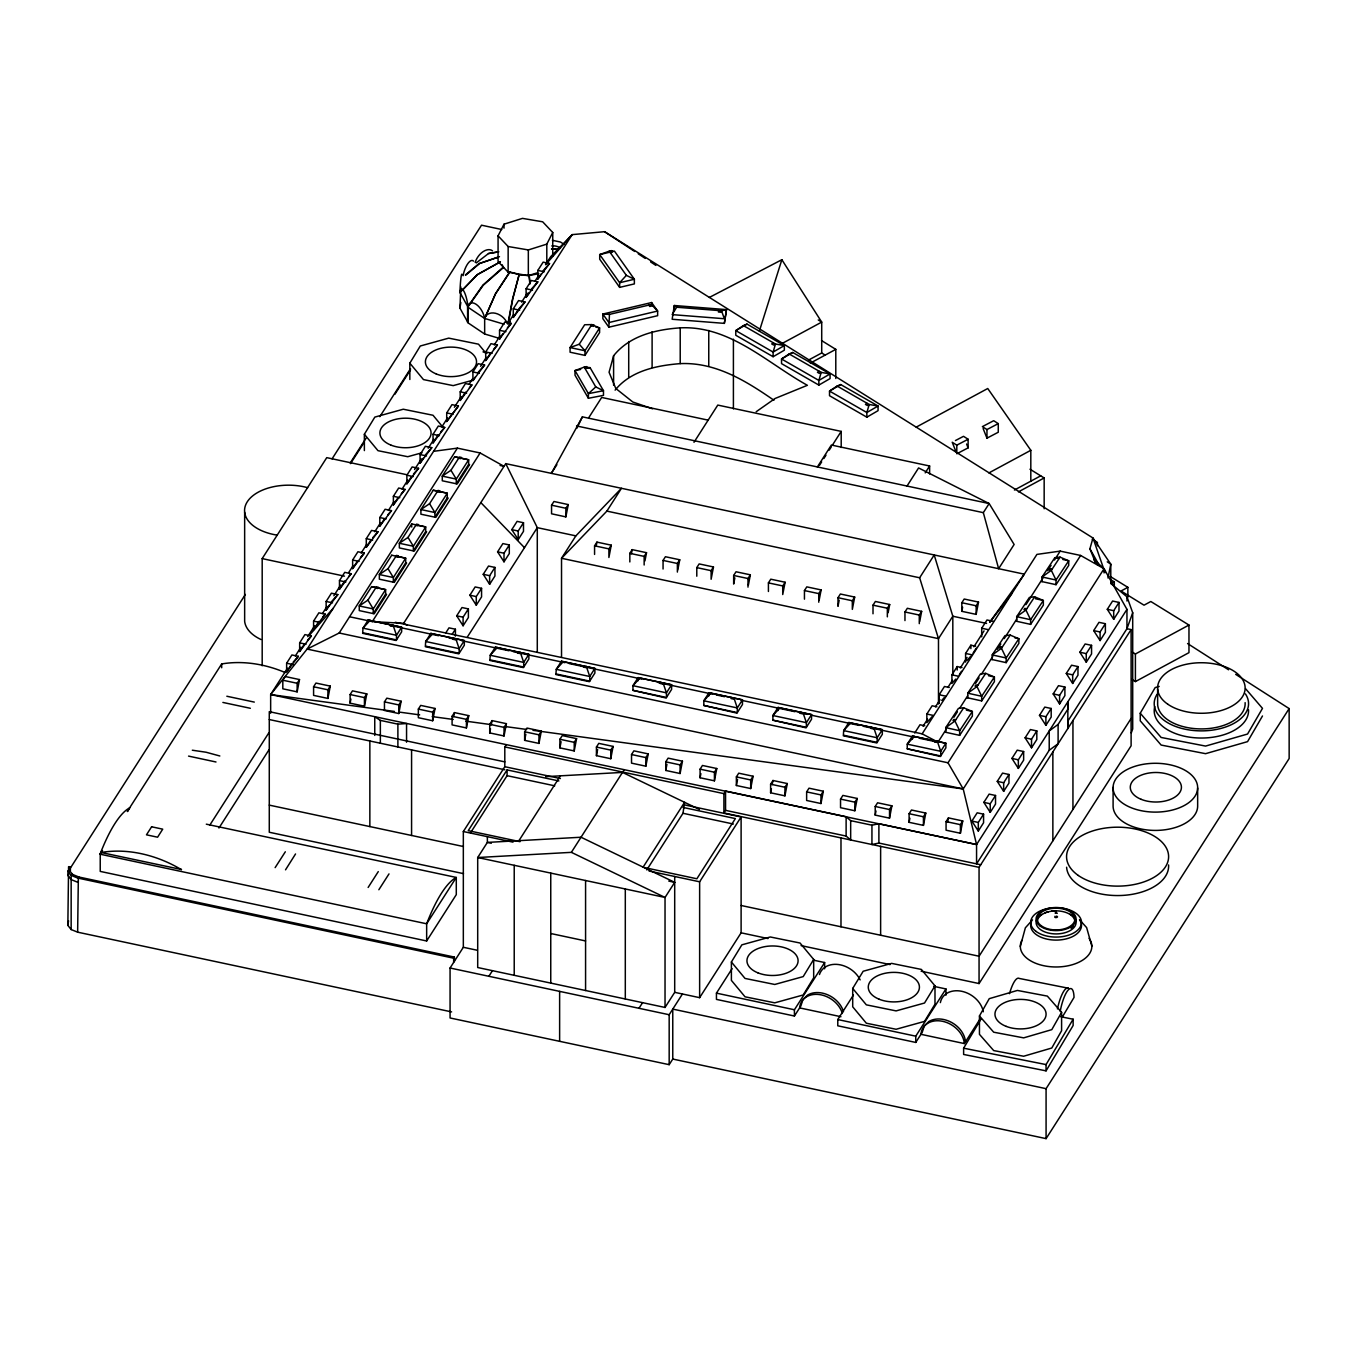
<?xml version="1.0" encoding="UTF-8"?>
<svg xmlns="http://www.w3.org/2000/svg" width="1357" height="1357" viewBox="0 0 1357 1357"><rect width="100%" height="100%" fill="white"/><g stroke="black" fill="none" stroke-linecap="round" stroke-linejoin="round"><path stroke-width="1.5" d="M609.463 314.383L602.864 314.044L608.869 322.542L657.636 311.041L651.377 304.494L609.463 314.383L608.869 327.19L657.636 315.689L657.636 311.041L651.614 302.543L602.864 314.044L602.864 318.691L608.869 327.19M651.614 302.543L652.327 305.851L649.749 306.461L648.782 305.104M460.837 286.921L459.955 308.141L467.928 322.508L467.928 306.953A13.468 3.342 79.6 0 0 463.958 291.331A13.468 3.342 79.6 0 0 459.989 292.535L467.928 306.953L483.245 285.241L503.549 267.482L501.988 264.632M459.955 308.141L460.837 302.492M451.61 1011.898L77.637 932.174L71.158 929.545L67.85 925.389L68.579 866.682L70.377 866.767L70.377 870.973M68.579 870.889L67.85 875.435L71.158 879.59L77.637 882.237L78.35 881.117M70.377 866.767L69.648 871.33L67.85 871.228L71.158 875.384L77.637 878.03L453.662 958.195L454.374 957.075L78.35 876.91L77.637 932.174M67.85 925.389L68.579 920.826M508.315 323.322L512.776 298.845L519.171 274.674L509.995 271.943L495.542 293.723L484.653 318.437L484.67 334.009L500.19 338.622M297.149 691.866L299.507 679.569L285.191 676.515L282.816 680.213L282.816 688.813L297.149 691.866L297.149 683.266L299.507 679.569M327.919 698.431L330.277 686.116L315.96 683.063L313.586 686.761L313.586 695.378L327.919 698.431L327.919 689.814L330.277 686.116M350.123 703.163L350.123 694.547L352.481 690.849L366.814 693.902L364.439 706.217L350.123 703.163L350.903 699.059M398.771 713.528L401.129 701.23L386.813 698.177L384.455 701.874L384.455 710.474L398.771 713.528L398.771 704.928L401.129 701.23M432.679 720.754L435.037 708.456L420.721 705.403L418.346 709.1L418.346 717.7L432.679 720.754L432.679 712.154L435.037 708.456M453.662 716.7L454.459 712.595L468.776 715.648L466.418 727.946L452.085 724.892L452.085 716.292L454.459 712.595M489.724 732.916L489.724 724.316L492.082 720.618L506.415 723.671L504.041 735.969L489.724 732.916L490.505 728.811M491.302 724.723L492.082 720.618M524.633 740.362L524.633 731.762L527.008 728.064L541.324 731.118L538.966 743.415L524.633 740.362L525.821 734.205M596.147 546.226L596.944 542.122L611.261 545.175L608.903 557.49L608.903 548.873L611.261 545.175M559.898 747.877L559.898 739.277L562.273 735.579L576.589 738.632L574.232 750.93L559.898 747.877L561.086 741.719M631.412 553.741L632.192 549.636L646.526 552.689L644.948 560.899M596.435 755.662L596.435 747.062L598.793 743.365L613.127 746.418L610.752 758.716L596.435 755.662L597.623 749.522M677.771 570.025L679.755 559.779L665.422 556.726L663.064 560.424L663.064 569.024M645.847 766.196L648.205 753.898L633.889 750.845L631.531 754.543L631.531 763.143L645.847 766.196L645.847 757.596L648.205 753.898M665.761 770.454L665.761 761.837L668.136 758.139L682.452 761.192L680.094 773.507L665.761 770.454L666.949 764.296M713.477 566.972L711.119 579.269L711.119 570.669L713.477 566.972L699.16 563.918L696.786 567.616L696.786 576.216M734.849 577.929L733.662 584.07L733.662 575.47L736.037 571.772L750.353 574.825L748.385 585.088M700.093 777.765L700.093 769.165L702.451 765.467L716.784 768.52L714.427 780.818L700.093 777.765L700.89 773.66M736.376 785.499L736.376 776.883L738.734 773.185L753.067 776.238L750.692 788.553L736.376 785.499L737.546 779.342M785.109 582.238L782.735 594.536L782.735 585.936L785.109 582.238L770.776 579.185L768.418 582.882L768.418 591.482M770.606 792.793L770.606 784.193L772.981 780.496L787.297 783.549L784.94 795.847L770.606 792.793L771.404 788.688M772.184 784.6L772.981 780.496M819.153 600.167L821.121 589.922L806.804 586.869L804.447 590.566L804.447 599.166M839.186 600.167L837.998 606.325L837.998 597.708L840.373 594.01L854.689 597.063L852.332 609.378L852.332 600.761L854.689 597.063M820.968 803.531L823.326 791.233L809.009 788.18L806.635 791.877L806.635 800.477L820.968 803.531L820.968 794.931L823.326 791.233M888.123 612.736L889.7 604.527L875.384 601.473L873.009 605.171L873.009 613.788M854.859 810.757L857.234 798.459L842.901 795.406L840.543 799.103L840.543 807.703L854.859 810.757L854.859 802.157L857.234 798.459M875.214 815.099L875.214 806.482L877.572 802.784L891.905 805.837L889.53 818.152L875.214 815.099L875.994 810.994M919.69 621.591L921.657 611.345L907.324 608.292L904.966 611.99L904.966 620.59M909.105 822.325L909.105 813.708L911.48 810.01L925.796 813.064L923.438 825.378L909.105 822.325L909.902 818.22M961.825 611.328L961.825 602.729L964.199 599.031L978.516 602.084L976.158 614.382L961.825 611.328L962.622 607.224M947.644 822.003L948.441 817.898L962.758 820.951L960.4 833.249L946.066 830.196L946.066 821.596L948.441 817.898M565.852 516.881L568.261 504.583L553.961 501.496L551.553 505.177L551.553 513.794L565.852 516.881L565.852 508.281L568.261 504.583M1107.974 577.997L1110.789 564.156L1092.979 538L604.577 231.691L572.179 234.625L550.688 256.677L545.548 264.734M1020.311 946.457L1025.366 927.815L1032.524 919.876M718.752 310.566L718.413 312.008L721.178 312.229L721.517 310.77L726.504 309.617L724.35 323.373L672.156 319.268L674.31 305.512L726.504 309.617L724.35 323.373M1057.425 1008.896L1058.239 1005.52A23.188 6.174 -78.7 0 1 1068.553 988.252L1019.277 978.448A23.188 6.174 -78.7 0 0 1009.506 993.68M756.188 411.731L775.084 398.483L807.381 385.303C766.909 362.896 729.829 325.375 680.213 327.851C655.736 329.581 629.614 335.637 613.601 355.771L609.072 372.259L615.807 388.492L632.803 401.994L652.564 408.796M1095.71 563.121L1089.908 548.788L1092.979 538L1104.785 571.976M759.377 331.091L781.853 259.713L821.714 322.101L821.714 352.973L825.175 355.11M1107.244 561.832L1110.789 564.156L1110.789 583.476L1126.988 596.809L1132.705 612.753L1126.955 628.698L1067.959 720.957L1067.738 728.675L1067.959 701.637L1067.738 709.355L1058.104 724.417L1049.215 730.948L1049.215 750.268L976.565 863.866L976.565 844.546L963.216 788.943L948 762.787L339.182 633.007L307.123 649.087L270.654 694.563L270.654 713.256M1131.263 732.933L1132.705 728.946L1132.705 612.753M504.075 324.221L484.67 318.454L495.542 293.723L509.757 271.841M576.895 428.235L582.39 416.853L989.151 503.549L1014.12 544.479L998.633 568.702L983.333 512.658L989.151 503.549L918.587 467.944L907.019 486.043M537.576 272.74L528.331 275.641L508.146 272.214L498.07 261.545L498.07 235.847L504.007 224.193L522.479 218.375L542.664 221.802L552.74 232.471L552.74 256.202M546.803 263.903L546.803 244.124L552.74 232.471M582.39 416.853L551.349 473.356L556.879 464.705M979.449 1015.969L989.253 998.667L1017.394 990.44L1047.35 996.106L1061.598 1012.339L1061.598 1030.709L1051.794 1048.011L1023.67 1056.238L993.697 1050.572L979.449 1034.339L979.449 1015.969L993.697 1032.202L1023.67 1037.868L1051.794 1029.641L1061.598 1012.339M275.132 867.632L285.326 851.789M285.53 869.837L295.538 853.96M368.137 887.461L378.281 871.601M378.857 889.734L389.001 873.891M1262.485 715.97L1247.558 741.634L1205.576 753.678L1161.134 745.061L1140.253 720.821L1140.253 713.222L1155.18 687.575L1159.183 686.421M1060.767 1016.749L1073.133 1019.209L1073.133 1025.485L1046.06 1070.86L963.623 1054.457L963.623 1048.181L980.958 1019.141M1062.175 1017.258L1074.032 997.412A23.188 6.174 -78.7 0 0 1068.451 989.762A23.188 6.174 -78.7 0 0 1060.224 1011.236M1046.06 1070.86L1046.06 1064.583L1073.133 1019.209M364.371 450.592L364.371 434.257L374.837 417.091L403.266 409.22L433.019 415.259L442.925 427.201M409.831 379.502L409.831 363.167L420.297 346.001L448.726 338.13L478.478 344.169L485.908 353.125M731.389 962.011L741.855 944.845L770.284 936.975L800.036 943.013L813.674 959.433L813.674 977.803L803.208 994.969L774.762 1002.84L745.027 996.801L731.389 980.382L731.389 962.011L745.027 978.431L774.762 984.47L803.208 976.599L813.674 959.433M852.705 988.439L863.171 971.256L891.617 963.385L921.352 969.424L934.99 985.844L934.99 1004.214L924.524 1021.397L896.095 1029.268L866.343 1023.212L852.705 1006.809L852.705 988.439L866.343 1004.842L896.095 1010.897L924.524 1003.027L934.99 985.844M676.668 307.242L672.156 314.62L724.35 318.725L721.517 310.77L676.668 307.242L674.31 305.512L674.31 308.616M262.189 665.761L262.189 558.609L326.749 457.648L406.981 474.746M69.716 869.108L245.38 594.417M332.075 458.853L481.514 225.194L501.768 229.52M206.315 824.174L456.291 877.453L426.658 923.795L100.062 854.181L102.352 850.618M127.304 811.503L221.683 663.946A105.812 81.047 32.6 0 1 285.207 672.546M350.242 462.907L366.169 438.023M379.807 416.684L410.509 368.68M102.521 850.652L100.231 854.215L100.231 871.398L426.658 940.978L456.291 894.636L456.291 877.453A105.812 29.922 -78 0 0 426.658 923.795L426.658 940.978M127.592 811.435L129.712 807.839A105.812 29.922 -78 0 0 100.062 854.181M350.547 463.619L362.845 444.384M394.887 394.276L410.543 369.799M286.632 663.217L291.925 654.956L298.336 656.313L286.632 671.834L286.632 663.217L293.044 664.591M299.66 642.862L304.935 634.601L311.347 635.958L299.66 651.479L299.66 642.862L306.054 644.236M313.586 621.099L318.878 612.821L325.273 614.178L313.586 629.699L313.586 621.099L319.981 622.456M326.138 601.473L331.413 593.196L337.825 594.57L326.138 610.073L326.138 601.473L332.533 602.83M339.471 580.626L344.746 572.349L351.158 573.723L339.471 589.226L339.471 580.626L345.865 581.983M352.633 560.017L357.926 551.756L364.338 553.113L352.633 568.617L352.633 560.017L359.045 561.391M366.288 538.678L371.564 530.417L377.975 531.774L366.288 547.295L366.288 538.678L372.683 540.052M379.807 517.543L385.1 509.265L391.495 510.639L379.807 526.143L379.807 517.543L386.202 518.9M393.377 496.306L398.67 488.028L405.081 489.402L393.377 504.906L393.377 496.306L399.789 497.663M406.879 475.221L412.155 466.944L418.567 468.301L406.879 483.821L406.879 475.221L413.274 476.578M420.076 454.561L425.369 446.3L431.78 447.657L420.076 463.161L420.076 454.561L426.488 455.935M433.036 434.308L438.328 426.03L444.74 427.404L433.036 442.908L433.036 434.308L439.447 435.665M446.707 412.918L452 404.64L458.412 406.014L446.707 421.518L446.707 412.918L453.119 414.275M460.21 391.834L465.485 383.556L471.897 384.93L460.21 400.434L460.21 391.834L466.604 393.191M472.915 371.954L478.19 363.693L484.602 365.05L472.915 380.571L472.915 371.954L479.309 373.328M485.704 351.938L490.997 343.677L497.408 345.034L485.704 360.555L485.704 351.938L492.116 353.312M499.546 330.311L504.838 322.05L511.233 323.407L499.546 338.928L499.546 330.311L505.94 331.685M513.285 308.836L518.561 300.559L524.972 301.933L513.285 317.436L513.285 308.836L519.68 310.193M526.109 288.77L531.401 280.492L537.813 281.866L526.109 297.37L526.109 288.77L532.521 290.127M537.847 270.416L543.139 262.138L549.534 263.512L537.847 279.016L537.847 270.416L544.259 271.79M1097.219 564.631L1093.776 559.508L1104.055 568.719L1126.955 609.378L976.565 844.546L270.654 694.563L287.48 668.238M295.351 655.957L300.949 647.187M307.7 636.62L314.519 625.967M322.491 613.517L327.037 606.409M333.856 595.74L340.675 585.088M348.63 572.637L353.176 565.53M361.132 553.079L366.814 544.191M374.769 531.757L380.452 522.869M388.407 510.419L394.09 501.547M402.062 489.097L407.745 480.208M414.564 469.539L421.382 458.887M428.201 448.217L433.884 439.329M441.856 426.878L447.539 417.956M454.391 407.27L461.227 396.583M469.2 384.116L472.609 378.756M480.599 366.288L486.298 357.383M494.27 344.915L499.97 335.993M513.641 314.62L507.942 323.526L512.522 299.168L519.002 274.996L529.264 275.522L530.112 283.715M521.614 302.153L527.313 293.231M535.286 280.763L538.712 275.42M286.632 671.834L291.925 663.556M299.66 651.479L303.883 644.863M313.586 629.699L318.878 621.421M326.138 610.073L329.31 605.103M339.471 589.226L344.746 580.949M352.633 568.617L356.874 562.002M366.288 547.295L370.512 540.68M379.807 526.143L384.031 519.527M393.377 504.906L397.618 498.29M406.879 483.821L411.103 477.206M420.076 463.161L423.248 458.208M433.036 442.908L438.328 434.647M446.707 421.518L458.412 406.014M460.21 400.434L465.485 392.156M472.915 380.571L475.018 377.263M485.704 360.555L489.945 353.94M499.546 338.928L502.718 333.958M513.285 317.436L517.509 310.821M526.109 297.37L529.281 292.417M537.847 279.016L541.019 274.063M209.843 825.073L268.974 732.61M339.182 633.007L457.411 448.132L480.124 452.967L504.041 466.333L500.055 465.485M385.609 594.264L385.609 589.617L371.614 586.631L359.266 605.951L359.266 610.599L374.176 613.788L386.541 594.451L385.609 594.264L373.243 613.585L373.243 608.937L367.934 600.116L376.415 586.835L378.366 587.259L377.585 588.48L375.635 588.073M425.691 531.571L425.691 526.923L411.714 523.938L399.348 543.275L399.348 547.923L414.275 551.095L426.624 531.774L425.691 531.571L413.342 550.891L413.342 546.243L408.016 537.423L416.497 524.158L418.448 524.565L417.668 525.787L415.717 525.38M447.267 497.849L447.267 493.202L433.273 490.216L420.907 509.553L420.907 514.201L435.834 517.373L448.2 498.053L447.267 497.849L434.902 517.187L434.902 512.539L429.575 503.701L438.057 490.437L440.007 490.861L439.227 492.082L437.276 491.658M468.64 464.433L468.64 459.786L454.646 456.8L442.28 476.137L442.28 480.785L457.207 483.957L469.573 464.637L468.64 464.433L456.274 483.754L456.274 479.106L450.948 470.285L459.446 457.021L461.397 457.428L460.6 458.649L458.649 458.242M218.952 828.024L268.974 749.81M388.017 568.685L393.343 577.522L393.343 582.17L405.692 562.833L406.625 563.036L394.276 582.374L379.349 579.185L379.349 574.537L388.017 568.685L396.498 555.42L398.449 555.844L397.669 557.065L395.718 556.641M368.171 620.064L362.998 628.155L362.658 633.329L396.142 640.47L401.638 631.853L401.638 627.205L368.171 620.064L401.638 627.205L396.481 635.28L396.481 639.927L362.998 632.803M349.563 616.757L372.276 621.608L480.124 452.967M390.986 624.797L390.256 625.933L392.377 626.374L393.106 625.255L396.481 635.28L362.998 628.155L370.122 620.353M595.859 327.122L599.59 327.919L584.986 350.751L570.076 347.562L584.663 324.747L591.788 324.611L599.59 327.919L599.59 332.567L584.986 355.398L570.076 352.209L570.076 347.562L579.252 344.22L591.788 324.611L594.162 325.12L593.399 326.325L591.024 325.816M372.276 621.608L403.64 623.321L505.754 463.636L1024.281 574.164L989.779 622.134M364.439 706.217L364.439 697.6L366.814 693.902M430.848 633.431L425.674 641.505L425.335 646.695L458.819 653.837L464.315 645.22L464.315 640.572L430.848 633.431L464.315 640.572L459.158 648.646L459.158 653.294L425.674 646.153M445.825 632.82L448.997 627.85L455.409 629.224L455.409 636.111M456.698 615.824L461.991 607.546L468.386 608.903L468.386 617.52L463.093 625.781L456.698 615.824L463.093 617.181L468.386 608.903M469.878 595.214L475.154 586.936L481.565 588.31L481.565 596.91L476.273 605.188L469.878 595.214L476.273 596.571L481.565 588.31M483.228 574.316L488.52 566.056L494.932 567.413L494.932 576.013L489.64 584.29L483.228 574.316L489.64 575.69L494.932 567.413M497.595 551.858L502.887 543.58L509.299 544.954L509.299 553.554L504.007 561.832L497.595 551.858L504.007 553.215L509.299 544.954M511.81 529.637L517.102 521.376L523.497 522.733L523.497 531.333L518.204 539.611L511.81 529.637L518.204 531.011L523.497 522.733M588.616 417.905L601.694 397.448L708.15 420.144M452.22 634.177L455.409 629.224M453.662 638.163L452.933 639.283L455.053 639.741L455.765 638.621L459.158 648.646L425.674 641.505L432.798 633.719M467.385 636.959L537.287 527.652L505.754 463.636M495.39 647.187L490.216 655.261L489.877 660.452L523.361 667.593L528.874 658.976L528.874 654.328L495.39 647.187L528.874 654.328L523.7 662.403L523.7 667.05L490.216 659.909M938.484 703.978L938.484 638.638L919.639 577.777L934.21 554.979L952.818 616.231L938.484 638.638L561.527 558.287L606.867 511.114L621.455 488.299L575.86 535.862L561.527 558.287L561.527 657.331M466.418 727.946L466.418 719.346L468.776 715.648M518.204 651.92L517.475 653.039L519.595 653.497L520.325 652.378L523.7 662.403L490.216 655.261L497.34 647.476M594.57 554.436L594.57 545.819L596.944 542.122M504.041 735.969L504.041 727.369L506.415 723.671M693.987 442.297L717.785 405.081L841.204 431.39L841.204 447.505M1235.684 674.344L1289.15 708.591L1046.077 1088.67L672.767 1009.099L672.767 1059.054L669.171 1064.668L450.066 1017.971L450.066 968.016L463.331 947.288L463.331 831.536L504.804 766.705L504.804 746.927L506.178 744.772M629.835 561.951L629.835 553.334L632.192 549.636M561.408 661.266L556.251 669.34L555.912 674.531L589.379 681.672L594.892 673.055L594.892 668.407L561.408 661.266L594.892 668.407L589.735 676.481L589.735 681.129L556.251 673.988M558.863 780.953L507.077 769.911L468.233 830.654L520.036 841.679M644.151 565.004L644.151 556.387L646.526 552.689M470.523 832.825L507.077 775.678L507.077 769.911M538.966 743.415L538.966 734.816L541.324 731.118M584.222 665.999L583.51 667.118L585.63 667.576L586.343 666.457L589.735 676.481L556.251 669.34L563.376 661.554M677.38 572.077L677.38 563.477L679.755 559.779M574.232 750.93L574.232 742.33L576.589 738.632M518.934 840.678L560.407 775.831M632.956 690.34L666.1 698.024L671.596 689.407L671.596 684.759L638.129 677.618L632.956 685.692L632.956 690.34L666.44 697.481L666.44 692.833L663.047 682.808L662.335 683.928L660.214 683.47L660.944 682.35M610.752 758.716L610.752 750.116L613.127 746.418M488.859 976.294L492.455 970.662M817.355 466.978L831.383 445.045L929.613 465.994L929.613 473.949M674.7 876.486L674.7 992.34L665.032 1007.454L477.698 967.524L477.698 857.522L571.365 852.349L624.203 769.741M819.509 465.298L821.663 461.923M823.835 458.547L825.989 455.172M829.229 450.117L831.383 446.741M832.469 445.045L841.204 431.39M747.995 587.14L747.995 578.523L750.353 574.825M703.825 705.453L736.953 713.12L742.466 704.504L742.466 699.856L708.982 692.732L703.825 700.806L703.825 705.453L737.292 712.578L737.292 707.93L733.916 697.905L733.187 699.025L731.084 698.584L731.796 697.447M680.094 773.507L680.094 764.89L682.452 761.192M643.116 867.14L684.59 802.309L682.995 813.284L646.763 869.922M818.763 602.22L818.763 593.62L821.121 589.922M714.427 780.818L714.427 772.218L716.784 768.52M925.203 472.881L929.613 465.994M723.909 813.284L723.909 793.641L725.554 791.046L846.123 816.744L850.669 820.663L871.94 825.192L878.895 823.733L976.565 844.546M772.896 720.177L806.041 727.844L811.537 719.244L811.537 714.596L778.07 707.455L772.896 715.529L772.896 720.177L806.38 727.318L806.38 722.67L802.988 712.629L802.275 713.765L800.155 713.307L800.867 712.188M571.365 852.349L665.032 897.452L477.698 857.522L487.367 842.409L581.033 837.235L674.7 882.355L665.032 897.452L665.032 1007.454M725.554 791.046L725.554 810.366L723.909 812.962L979.059 867.344L1131.11 629.58L1126.955 628.698L1126.955 609.378M750.692 788.553L750.692 779.953L753.067 776.238M674.7 992.34L699.635 997.666L699.635 881.796L741.109 816.965L684.59 804.905M887.342 616.841L887.342 608.224L889.7 604.527M638.977 1008.285L642.573 1002.67M784.94 795.847L784.94 787.247L787.297 783.549M848.837 722.535L843.681 730.609L843.325 735.799L876.809 742.941L882.321 734.324L882.321 729.676L848.837 722.535L882.321 729.676L877.148 737.75L877.148 742.398L843.681 735.257M919.283 623.643L919.283 615.043L921.657 611.345M669.171 1064.668L669.171 1014.731L682.435 994.003M871.652 727.267L870.923 728.387L873.043 728.845L873.772 727.725L877.148 737.75L843.681 730.609L850.788 722.823M699.635 997.666L741.109 932.819L741.109 816.965M843.494 1011.728A23.188 17.76 32.6 0 0 807.619 995.054L802.937 999.532L800.884 1005.927L794.422 1016.02L716.445 999.397L716.445 993.137L732.102 968.644M976.158 614.382L976.158 605.782L978.516 602.084M914.703 733.017L919.995 724.757L924.796 725.774M926.848 714.036L933.243 715.41L926.848 722.636L926.848 714.036L932.14 705.776L936.941 706.793M939.18 703.367L939.18 694.75L944.472 686.489L949.272 687.507M955.752 679.094L951.919 683.453L951.919 674.836L957.194 666.575L962.011 667.593M965.59 662.063L965.59 653.463L970.883 645.186L975.683 646.203M981.705 636.857L981.705 628.257L986.997 619.979L993.409 621.353M907.239 748.81L940.384 756.494L945.88 747.877L945.88 743.229L912.413 736.088L907.239 744.162L907.239 748.81L940.723 755.951L940.723 751.303L937.331 741.278L936.618 742.398L934.498 741.94L935.227 740.82M923.048 726.266L927.56 719.193M935.465 706.844L939.994 699.771M947.898 687.405L952.41 680.349M960.315 667.983L967.083 657.399M973.868 646.797L984.029 630.903M959.382 674.548L961.485 671.24M973.054 653.175L976.226 648.205M395.311 622.303L922.149 733.849L1036.918 554.402L1060.19 551.112L1080.613 555.454L1104.055 568.719L1105.344 572.552M889.53 818.152L889.53 809.535L891.905 805.837M937.992 742.194L945.982 729.693M953.971 717.191L957.397 711.831M959.687 708.269L967.677 695.768M975.683 683.266L979.109 677.906M981.382 674.327L992.815 656.466M997.378 649.325L1000.804 643.964M1004.231 638.621L1016.8 618.962M1025.926 604.679L1043.058 577.895M1047.638 570.754L1051.064 565.394M1054.491 560.034L1060.19 551.112M948 762.787L1080.613 555.454M794.422 1016.02L794.422 1009.761L824.632 962.537L814.37 960.349M923.438 825.378L923.438 816.761L925.796 813.064M532.979 730.32L963.216 788.943L1104.055 568.719L1104.055 572.925M960.4 833.249L960.4 824.649L962.758 820.951M965.472 1041.786A23.188 17.76 32.6 0 0 951.766 1022.55A23.188 17.76 32.6 0 0 928.934 1021.465L924.27 1025.943L922.217 1032.338L915.754 1042.43L837.778 1025.807L837.778 1019.548L853.434 995.054M971.883 821.07L977.176 812.809L983.571 814.166L983.571 822.766L978.295 831.044L971.883 821.07L978.295 822.444L983.571 814.166M983.842 802.377L989.134 794.116L995.529 795.473L995.529 804.073L990.237 812.351L983.842 802.377L990.237 803.751L995.529 795.473M997.259 781.378L1002.552 773.117L1008.963 774.474L1008.963 783.091L1003.671 791.352L997.259 781.378L1003.671 782.752L1008.963 774.474M1011.949 758.427L1017.224 750.167L1023.636 751.524L1023.636 760.141L1018.344 768.401L1011.949 758.427L1018.344 759.801L1023.636 751.524M1025.112 737.835L1030.404 729.557L1036.816 730.931L1036.816 739.531L1031.524 747.809L1025.112 737.835L1031.524 739.192L1036.816 730.931M1039.479 715.376L1044.771 707.099L1051.183 708.473L1051.183 717.073L1045.891 725.35L1039.479 715.376L1045.891 716.733L1051.183 708.473M1053.185 693.936L1058.477 685.675L1064.889 687.032L1064.889 695.632L1059.596 703.91L1053.185 693.936L1059.596 695.31L1064.889 687.032M1066.28 673.479L1071.555 665.218L1077.967 666.575L1077.967 675.175L1072.675 683.453L1066.28 673.479L1072.675 674.853L1077.967 666.575M1079.85 652.242L1085.142 643.981L1091.554 645.338L1091.554 653.938L1086.262 662.216L1079.85 652.242L1086.262 653.616L1091.554 645.338M1093.691 630.615L1098.983 622.337L1105.378 623.711L1105.378 632.311L1100.086 640.589L1093.691 630.615L1100.086 631.972L1105.378 623.711M1107.295 609.327L1112.587 601.049L1118.999 602.423L1118.999 611.023L1113.707 619.301L1107.295 609.327L1113.707 610.701L1118.999 602.423M915.754 1042.43L915.754 1036.171L945.948 988.948L933.633 986.318M1131.11 718.464L979.059 956.227L741.109 905.492M921.115 971.205L979.059 983.554L1131.11 745.79L1131.11 629.58M964.352 1043.567A23.188 17.76 32.6 0 0 942.64 1021.312A23.188 17.76 32.6 0 0 920.945 1034.305L964.352 1043.567L980.144 1018.853M672.767 1059.054L1046.077 1138.625L1289.15 758.529L1289.15 708.591M1041.158 581.424L1056.017 584.68L1068.722 565.428L1068.722 560.78L1060.038 557.133L1054.796 557.727L1042.074 576.979L1042.074 581.627M1060.038 557.133L1051.319 570.347L1042.074 576.979L1056.017 580.033L1068.722 560.78L1062.752 559.474M1015.765 621.099L1030.625 624.373L1043.346 605.12L1043.346 600.472L1034.662 596.826L1025.926 610.039L1016.698 616.655L1016.698 621.302M991.305 659.366L1006.165 662.64L1018.87 643.388L1018.87 638.74L1010.185 635.093L1001.466 648.307L992.221 654.922L992.221 659.57M966.829 697.634L981.688 700.907L994.393 681.655L994.393 677.007L985.708 673.36L976.989 686.574L967.762 693.19L967.762 697.837M944.794 732.085L959.653 735.358L972.358 716.106L972.358 711.458L963.674 707.811L954.955 721.025L945.727 727.64L945.727 732.288M989.796 622.218L1012.169 593.094M546.939 263.139L572.179 234.625L307.123 649.087L963.216 788.943M543.139 270.755L549.534 263.512M531.401 289.109L537.813 281.866M518.561 309.175L524.972 301.933M507.399 327.749L511.233 323.407M493.558 349.377L497.408 345.034M478.19 372.293L484.602 365.05M469.335 387.814L471.897 384.93M440.889 431.747L444.74 427.404M425.369 454.9L431.78 447.657M413.444 474.102L418.567 468.301M401.231 493.744L405.081 489.402M387.661 514.982L391.495 510.639M372.853 537.576L377.975 531.774M360.487 557.456L364.338 553.113M348.596 576.606L351.158 573.723M331.413 601.796L337.825 594.57M322.712 617.079L325.273 614.178M309.379 635.229L333.194 608.309M307.513 640.3L311.347 635.958M293.197 662.114L298.336 656.313M966.863 660.622L970.713 656.262M941.741 700.466L944.302 697.566M608.903 252.402L599.709 254.573L619.64 282.731L634.364 279.254L626.357 275.369L619.64 282.731L619.64 287.379L634.364 283.901L634.364 279.254L614.433 251.113L609.225 251.181L599.709 254.573L599.709 259.221L619.64 287.379M640.08 677.906L632.956 685.692L666.44 692.833L671.596 684.759L638.129 677.618L638.129 680.722M710.932 693.003L703.825 700.806L737.292 707.93L742.466 699.856L708.982 692.732L708.982 695.819M780.021 707.726L772.896 715.529L806.38 722.67L811.537 714.596L778.07 707.455L778.07 710.542M914.364 736.376L907.239 744.162L940.723 751.303L945.88 743.229L912.413 736.088L912.413 739.192M462.89 289.55L477.359 274.589L500.428 261.799L477.342 274.691L459.955 292.569A13.468 0.984 -87 0 1 460.871 278.609A13.468 0.984 -87 0 1 462.075 274.691M615.111 390.137C630.818 370.698 656.567 365.525 680.213 363.625C715.58 362.014 745.977 380.893 773.914 400.23M580.66 369.46L575.012 370.563L588.395 393.632L603.475 390.714L595.757 386.915L588.395 393.632L588.395 398.28L603.475 395.362L603.475 390.714L590.074 367.645L584.256 367.102L575.012 370.563L575.012 375.21L588.395 398.28M503.04 267.312L482.821 285.191L467.588 306.97L467.588 322.542L484.653 334.009M1055.034 916.246C1053.219 918.587 1059.817 917.485 1056.645 916.06M465.875 275.03L479.649 263.512L498.256 257.135M465.366 274.979L479.089 263.546L499.495 256.66M71.158 929.545L71.158 875.384L72.413 874.366L78.893 877.012L77.637 878.03M476.239 262.936L488.537 253.505L498.714 251.791M1049.215 750.268L1058.104 743.738L1058.104 724.417M450.948 470.285L442.28 476.137L456.274 479.106L468.64 459.786L454.646 456.8M429.575 503.701L420.907 509.553L434.902 512.539L447.267 493.202L433.273 490.216M408.016 537.423L399.348 543.275L413.342 546.243L425.691 526.923L417.702 525.227M367.934 600.116L359.266 605.951L373.243 608.937L385.609 589.617L371.614 586.631M743.382 325.595L735.782 330.616L735.782 335.264L773.117 356.721L784.346 350.208L784.346 345.56L747.012 324.102L743.382 325.595L775.475 344.033L784.346 345.56L773.117 352.074L773.117 356.721M789.129 353.956L781.53 358.977L781.53 363.625L818.865 385.083L830.077 378.586L830.077 373.938L792.742 352.481L789.129 353.956L821.206 372.395L830.077 373.938L818.865 380.435L818.865 385.083M837.116 386.05L829.517 391.07L829.517 395.718L866.852 417.176L878.064 410.662L878.064 406.014L840.729 384.557L837.116 386.05L869.192 404.488L878.064 406.014L866.852 412.528L866.852 417.176M747.012 324.102L735.782 330.616L773.117 352.074L775.475 344.033L773.694 345.068L771.709 343.932L773.49 342.897M792.742 352.481L781.53 358.977L818.865 380.435L821.206 372.395L819.424 373.429L817.44 372.293L819.221 371.258M840.729 384.557L829.517 391.07L866.852 412.528L869.192 404.488L867.411 405.522L865.427 404.386L867.225 403.351M780.987 344.084L821.714 322.101L818.237 319.947M808.755 359.961L821.714 352.973M810.366 363.099L835.793 349.36L835.793 378.501M916.212 427.133L987.743 388.509L1030.811 450.303L1030.811 481.175M988.914 472.915L1030.811 450.303M1014.425 490.03L1040.717 475.832M1018.412 491.879L1044.161 477.952L1044.161 508.756M1127.854 597.182L1127.854 587.327L1121.052 591.007L1144.019 605.188L1150.821 601.507L1188.969 625.051L1188.969 652.649L1135.402 681.587L1131.789 679.365M1131.857 651.801L1135.402 653.989L1188.969 625.051M955.447 440.55L963.521 436.326L968.118 439.244L968.118 447.861L956.804 453.781L956.804 445.164L952.224 442.246L956.04 451.864M956.804 445.164L968.118 439.244M998.26 423.621L993.68 420.704L982.366 426.641L986.963 429.558L998.26 423.621L998.26 432.238L986.963 438.158L983.13 428.558M709.389 297.42L781.853 259.713M1110.789 583.476L1114.301 581.916L1114.301 586.139M498.07 235.847L508.146 246.516L528.331 249.942L546.803 244.124M473.525 380.011L453.204 385.625L423.469 379.587L409.831 363.167M421.959 452.78L407.745 456.715L377.992 450.677L364.371 434.257M67.85 871.228L69.648 870.753L72.973 874.909L71.158 875.384M610.294 252.673L612.635 252.114L611.583 250.621L609.225 251.181L626.357 275.369M980.721 864.748L878.895 843.053L871.94 844.512L871.94 825.192M584.969 368.324L587.36 367.849L586.648 366.627L584.256 367.102L595.757 386.915M586.309 368.375L590.074 367.645M538.814 273.69L528.993 275.522L529.875 283.715M488.452 253.555L498.562 251.893M433.595 451.321L457.411 448.132M1034.662 596.826L1029.42 597.402L1016.698 616.655L1030.625 619.725L1043.346 600.472L1035.391 598.725M1010.185 635.093L1004.943 635.67L992.221 654.922L1006.165 657.992L1018.87 638.74L1014.883 637.858M985.708 673.36L980.466 673.937L967.762 693.19L981.688 696.26L994.393 677.007L988.422 675.701M963.674 707.811L958.432 708.388L945.727 727.64L959.653 730.711L972.358 711.458L966.388 710.152M374.753 735.443L374.753 716.75L380.35 720.397L397.889 724.146L406.557 723.535L406.557 742.228M545.667 776.645L622.49 772.404L699.449 809.467M551.654 249.077L557.795 249.4M551.502 249.01L557.693 249.349M270.654 694.563L394.463 711.441M398.67 712.018L419.652 714.868M432.255 716.598L453.238 719.447M465.824 721.161L491.013 724.604M505.703 726.606L526.686 729.455M192.321 750.217L206.094 752.236L219.834 755.985M226.84 696.243L254.302 702.095M222.887 702.434L250.333 708.286M188.555 756.103L216 761.989M963.623 1048.181L1046.06 1064.583M552.384 240.308L560.492 242.038L564.054 244.311M576.555 425.945L983.333 512.658M606.867 511.114L919.639 577.777M961.825 602.729L976.158 605.782M575.86 535.862L537.287 527.652L537.287 651.988M986.556 623.423L952.818 616.231L952.818 675.243M594.57 545.819L608.903 548.873M629.835 553.334L644.151 556.387M663.064 560.424L677.38 563.477M696.786 567.616L711.119 570.669M733.662 575.47L747.995 578.523M768.418 582.882L782.735 585.936M804.447 590.566L818.763 593.62M837.998 597.708L852.332 600.761M873.009 605.171L887.342 608.224M904.966 611.99L919.283 615.043M981.705 628.257L988.117 629.614M965.59 653.463L972.002 654.82M397.703 556.489L405.692 558.185L405.692 562.833M951.919 674.836L958.313 676.21M939.18 694.75L945.575 696.124M262.189 558.609L344.474 576.148M390.935 625.577L438.599 635.738M448.946 637.943L457.241 639.707M461.38 640.606L509.045 650.766M513.183 651.648L564.987 662.691M569.143 663.573L641.657 679.026M658.247 682.571L712.12 694.055M716.259 694.937L724.553 696.701M741.126 700.229L795.015 711.713M799.154 712.595L807.449 714.376M811.588 715.258L859.252 725.418M863.391 726.3L915.195 737.343M919.334 738.225L935.923 741.753M282.816 680.213L297.149 683.266M313.586 686.761L327.919 689.814M350.123 694.547L364.439 697.6M384.455 701.874L398.771 704.928M418.346 709.1L432.679 712.154M452.085 716.292L466.418 719.346M489.724 724.316L504.041 727.369M524.633 731.762L538.966 734.816M559.898 739.277L574.232 742.33M596.435 747.062L610.752 750.116M631.531 754.543L645.847 757.596M665.761 761.837L680.094 764.89M700.093 769.165L714.427 772.218M736.376 776.883L750.692 779.953M770.606 784.193L784.94 787.247M806.635 791.877L820.968 794.931M840.543 799.103L854.859 802.157M875.214 806.482L889.53 809.535M909.105 813.708L923.438 816.761M946.066 821.596L960.4 824.649M504.804 746.927L723.909 793.641M504.804 761.871L269.28 711.662L269.28 832.248L463.483 873.637M725.554 810.366L846.123 836.065L850.669 839.983L850.669 820.663M504.804 766.705L560.407 778.545M682.995 807.415L735.375 818.576L696.87 878.776L644.49 867.598M269.28 719.549L504.804 769.758M507.077 775.678L554.725 785.822M682.995 813.284L733.357 824.021M463.331 831.536L513.014 842.137M649.036 871.007L699.635 881.796M491.319 843.257L487.367 842.409L487.367 836.658M668.78 881.083L674.7 882.355M269.28 805.125L463.365 846.514M741.109 932.819L768.011 938.552M801.105 945.608L890.09 964.59M550.755 933.514L585.579 940.944M840.95 1016.715L799.629 1007.895A23.188 17.76 32.6 0 1 819.289 994.545A23.188 17.76 32.6 0 1 842.358 1013.509M716.445 993.137L794.422 1009.761M837.778 1019.548L915.754 1036.171M463.331 947.288L477.342 950.273M450.066 968.016L669.171 1014.731M551.553 505.177L565.852 508.281M1054.796 557.727L1058.782 558.592M1052.116 569.143L1050.182 568.702L1049.368 569.923L1051.319 570.347L1056.017 580.033L1056.017 584.68M1026.74 608.818L1024.789 608.394L1023.992 609.615L1025.926 610.039L1030.625 619.725L1030.625 624.373M1002.263 647.085L1000.33 646.661L999.515 647.883L1001.466 648.307L1006.165 657.992L1006.165 662.64M977.786 685.353L975.853 684.929L975.038 686.15L976.989 686.574L981.688 696.26L981.688 700.907M955.752 719.804L953.818 719.38L953.004 720.601L954.955 721.025L959.653 730.711L959.653 735.358M922.149 733.849L936.228 741.261M403.64 623.321L407.321 625.356M821.511 340.539L835.793 349.36M1029.963 469.2L1044.161 477.952M1110.043 576.352L1127.854 587.327M1110.705 579.693L1114.301 581.916M1092.283 539.119L1097.406 542.393L1097.406 545.836M1187.562 643.54L1228.56 669.781M604.577 231.691L634.669 251.452M638.214 253.776L645.287 258.441M650.597 261.918L655.906 265.412M484.653 318.437L467.588 306.97A13.468 7.175 63.6 0 1 476.12 304.29A13.468 7.175 63.6 0 1 484.653 318.437A13.468 9.787 41.7 0 1 495.424 313.263A13.468 9.787 41.7 0 1 507.416 323.678M480.836 502.599L524.481 547.668M579.252 344.22L584.986 350.751L584.986 355.398M1245.539 688.678L1262.485 708.371L1247.558 734.035L1205.576 746.079L1161.134 737.462L1140.253 713.222M1089.908 548.788L1099.255 565.309M966.591 444.01L968.118 447.861M1091.859 946.185L1086.635 927.594L1079.51 919.707A25.427 14.69 0 0 1 1057.9 940.062A25.427 14.69 0 0 1 1031.49 921.691M1197.654 788.01A42.288 24.409 0 0 1 1133.774 808.687A42.288 24.409 0 0 1 1134.689 766.4A42.288 24.409 0 0 1 1197.654 788.01L1197.654 806.312A42.288 24.409 0 0 1 1154.841 830.416A42.288 24.409 0 0 1 1113.096 805.685L1113.096 787.399M1157.64 688.983L1157.64 704.622A43.78 25.274 0 0 0 1203.082 728.896A43.78 25.274 0 0 0 1245.115 702.655M1135.402 653.989L1135.402 681.587M1126.988 596.809L1126.988 601.032M1113.707 610.701L1113.707 619.301M1100.086 631.972L1100.086 640.589M1086.262 653.616L1086.262 662.216M1072.946 720.516L1072.946 809.4M1072.675 674.853L1072.675 683.453M1059.596 695.31L1059.596 703.91M1052.862 751.931L1052.862 840.797M1046.077 1088.67L1046.077 1138.625M1045.891 716.733L1045.891 725.35M1031.524 739.192L1031.524 747.809M1018.344 759.801L1018.344 768.401M1003.671 782.752L1003.671 791.352M990.237 803.751L990.237 812.351M986.963 429.558L986.963 438.158M979.059 867.344L979.059 983.554M978.295 822.444L978.295 831.044M970.883 645.186L970.883 648.629M957.194 666.575L957.194 670.019M945.948 988.948L945.948 995.207M880.625 846.361L880.625 935.244M878.895 823.733L878.895 843.053M846.123 816.744L846.123 836.065M840.984 837.914L840.984 926.78M824.632 962.537L824.632 968.796M733.408 339.182L733.408 408.847M708.761 330.463L708.761 366.237M680.213 327.851L680.213 363.625M652.106 331.736L652.106 367.51M628.715 341.54L628.715 377.331M625.306 888.988L625.306 998.989M613.601 355.771L613.601 385.235M585.579 880.523L585.579 990.508M559.627 991.373L559.627 1041.328M550.755 873.094L550.755 983.096M528.331 249.942L528.331 275.641M518.204 531.011L518.204 539.611M514.218 865.308L514.218 975.31M508.146 246.516L508.146 272.214M504.007 224.193L504.007 228.146M504.007 553.215L504.007 561.832M489.64 575.69L489.64 584.29M476.273 596.571L476.273 605.188M463.093 617.181L463.093 625.781M454.374 957.075L454.374 961.282M453.662 958.195L453.662 962.401M411.714 523.938L411.714 527.042M411.578 749.895L411.578 835.471M397.889 724.146L397.889 746.978M380.35 720.397L380.35 743.229M369.85 740.99L369.85 826.566M244.65 512.183L244.65 621.285A44.018 25.41 0 0 0 261.053 639.537M221.683 663.946L221.683 667.763M277.286 535.15A44.018 25.41 0 0 1 247.279 501.785A44.018 25.41 0 0 1 307.649 487.689M1168.581 864.952A51.023 29.464 0 0 1 1119.576 895.535A51.023 29.464 0 0 1 1066.602 867.242M1245.404 693.868A47.173 27.225 0 0 1 1201.691 730.88A47.173 27.225 0 0 1 1157.131 694.207M1248.508 709.745A47.173 27.225 0 0 1 1198.587 737.987A47.173 27.225 0 0 1 1154.79 706.539M1051.946 910.92A25.427 14.69 0 0 1 1055.916 910.734M1089.043 938.298A35.774 20.66 0 0 1 1058.053 966.947A35.774 20.66 0 0 1 1021.787 940.435M1074.507 917.892A19.982 11.534 0 0 1 1056.221 933.921A19.982 11.534 0 0 1 1037.562 918.044M1038.699 916.687A19.982 11.534 0 0 1 1041.854 914.279M1044.873 912.837A19.982 11.534 0 0 1 1048.316 911.751M1052.065 911.09A19.982 11.534 0 0 1 1055.95 910.852A18.811 10.856 0 0 1 1074.897 921.657M1070.13 914.177A19.982 11.534 0 0 1 1073.336 916.552M1073.523 925.83A18.811 10.856 0 0 1 1071.08 928.29M1037.274 921.81A18.811 10.856 0 0 1 1055.967 910.869M483.024 351.87A105.812 81.047 32.6 0 1 486.892 353.38M508.247 324.17A13.468 10.958 8.5 0 1 510.266 321.473M463.093 275.742A13.468 5.004 -73.6 0 1 473.525 261.121M475.187 262.342A13.468 8.329 -56.3 0 1 492.54 250.875M551.773 245.939A13.468 9.787 41.7 0 1 560.441 247.924M940.367 1002.619A23.188 17.76 32.6 0 1 961.825 991.305A23.188 17.76 32.6 0 1 983.299 1011.762M819.458 974.547A23.188 17.76 32.6 0 1 838.473 964.539A23.188 17.76 32.6 0 1 860.151 979.873M1055.305 913.007L1056.933 913.193L1055.305 913.007M151.611 826.786L146.471 834.826L157.582 837.201L162.721 829.161L151.611 826.786M181.431 869.515L181.363 869.616A105.812 81.047 32.6 0 0 101.097 852.501L181.431 869.515M391.715 555.217L379.349 574.537L393.343 577.522L405.692 558.185L391.715 555.217M1078.34 875.486A51.023 29.464 0 0 0 1165.459 866.852A51.023 29.464 0 0 0 1108.957 827.617A51.023 29.464 0 0 0 1078.34 875.486M1167.715 704.164A43.78 25.274 0 0 0 1242.435 696.752A43.78 25.274 0 0 0 1193.973 663.098A43.78 25.274 0 0 0 1167.715 704.164M1036.019 931.394A25.427 14.69 0 0 0 1079.646 927.917A25.427 14.69 0 0 0 1052.608 907.85A25.427 14.69 0 0 0 1036.019 931.394M1041.226 925.728A18.811 10.856 0 0 0 1073.523 923.15A18.811 10.856 0 0 0 1053.507 908.308A18.811 10.856 0 0 0 1041.226 925.728M1040.31 926.153A19.982 11.534 0 0 0 1074.608 923.405A19.982 11.534 0 0 0 1053.354 907.629A19.982 11.534 0 0 0 1040.31 926.153M436.208 373.921A25.562 14.757 0 0 0 476.426 363.235A25.562 14.757 0 0 0 440.279 348.461A25.562 14.757 0 0 0 436.208 373.921M390.748 445.028A25.562 14.757 0 0 0 430.966 434.325A25.562 14.757 0 0 0 394.802 419.55A25.562 14.757 0 0 0 390.748 445.028M1141.101 799.307A25.562 14.757 0 0 0 1181.319 788.604A25.562 14.757 0 0 0 1145.155 773.846A25.562 14.757 0 0 0 1141.101 799.307M1006.216 1026.384A25.562 14.757 0 0 0 1046.026 1015.189A25.562 14.757 0 0 0 1009.32 1000.889A25.562 14.757 0 0 0 1006.216 1026.384M879.082 999.193A25.562 14.757 0 0 0 919.317 988.49A25.562 14.757 0 0 0 883.153 973.732A25.562 14.757 0 0 0 879.082 999.193M757.766 972.782A25.562 14.757 0 0 0 797.984 962.079A25.562 14.757 0 0 0 761.82 947.322A25.562 14.757 0 0 0 757.766 972.782"/></g></svg>
